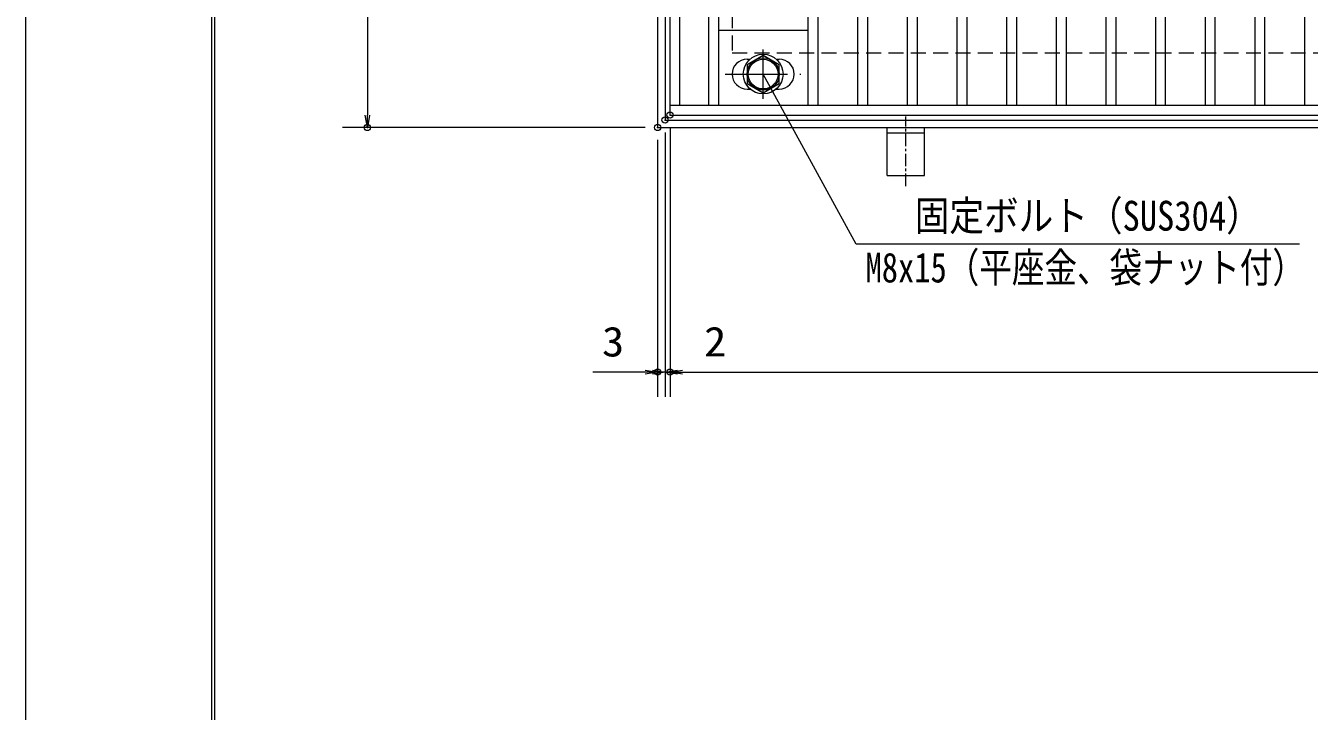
# Model space of a CAD drawing. Units: millimetres, scale not verified. Extents: x -1050 to 1050, y -742 to 742.
# Drawn here: x -1050 to -533, y -8 to 268 of the extents above; entities that cross this region are included whole.
import ezdxf
from ezdxf.enums import TextEntityAlignment as Align

# ---------------------------------------------------------------- set-up
doc = ezdxf.new("R2010")
doc.units = ezdxf.units.MM
doc.header["$LTSCALE"] = 5
doc.header["$PDMODE"] = 32
doc.header["$PDSIZE"] = 2.5
doc.linetypes.add('CHAIN1', pattern=[8, 5, -1, 1, -1])
doc.linetypes.add('DASHED1', pattern=[1.8, 1.2, -0.6])
for name, color, linetype, lineweight in [('0-0_7-図\u3000枠', 4, 'Continuous', 9), ('0-1_寸法注釈', 2, 'Continuous', 9), ('0-2_蓋', 5, 'Continuous', 9), ('0-3_0', 2, 'Continuous', 9), ('0-4_DEFPOINTS', 134, 'Continuous', 9), ('0-7_中心線', 6, 'CHAIN1', 9), ('0-8_締付部品', 7, 'Continuous', 9), ('0-9_枠', 7, 'Continuous', 9), ('0-A_溝開口', 4, 'DASHED1', 9), ('0-B_アンカー', 7, 'Continuous', 9)]:
    doc.layers.add(name, color=color, linetype=linetype, lineweight=lineweight)
doc.styles.add('ＭＳ ゴシック', font='')
doc.styles.get('ＭＳ ゴシック').set_extended_font_data('MS Gothic')

# ---------------------------------------------------------------- blocks, each defined once
blk = doc.blocks.new('_OPEN')
at = {"layer": '0-3_0'}
blk.add_line((0, 0), (-5, 0), dxfattribs=at)
blk.add_lwpolyline([(-5, 0.833), (0, 0), (-5, -0.833)], dxfattribs=at)
blk = doc.blocks.new('A$C5D7C781A')
at = {"layer": '0-B_アンカー', "color": 6, "linetype": 'CHAIN1'}
blk.add_line((37.5, 140.11), (37.5, 0), dxfattribs=at)
at = {"layer": '0-B_アンカー'}
for p, q in [((0, 118.78), (0, 22.26)), ((0, 118.78), (75, 118.78)), ((75, 118.78), (75, 22.26)), ((75, 33.76), (0, 33.76)), ((0, 22.26), (75, 22.26))]:
    blk.add_line(p, q, dxfattribs=at)

msp = doc.modelspace()

# ---------------------------------------------------------------- linework, layer by layer
at = {"layer": '0-0_7-図\u3000枠'}
for p, q in [((-975, -692.5), (-975, 692.5)), ((-973.75, -691.25), (-973.75, 691.25))]:
    msp.add_line(p, q, dxfattribs=at)
at = {"layer": '0-1_寸法注釈'}
for p, q in [((-912.363, 532.475), (-912.363, 232.475)), ((-800.45, 227.475), (-922.363, 227.475)), ((-795.45, 222.475), (-795.45, 118.953)), ((-792.45, 225.475), (-792.45, 118.953)), ((-792.45, 225.475), (-792.45, 118.953)), ((-790.45, 227.475), (-790.45, 118.953)), ((-790.45, 227.475), (-790.45, 118.953)), ((-800.45, 128.953), (-821.563, 128.953)), ((-797.45, 128.953), (-802.45, 128.953)), ((-792.45, 128.953), (-795.45, 128.953)), ((-792.45, 128.953), (-790.45, 128.953)), ((-787.45, 128.953), (-782.45, 128.953)), ((-785.45, 128.953), (199.55, 128.953)), ((-785.45, 128.953), (-764.337, 128.953))]:
    msp.add_line(p, q, dxfattribs=at)
msp.add_lwpolyline([(-536.9, 180.436), (-715.531, 180.436), (-752.95, 248.972)], dxfattribs=at)
at = {"layer": '0-2_蓋'}
for p, q in [((-790.45, 232.475), (-790.45, 532.475)), ((-786.45, 236.475), (-786.45, 528.475)), ((-774.95, 528.475), (-774.95, 236.475)), ((-770.95, 528.475), (-770.95, 236.475)), ((-734.95, 528.475), (-734.95, 236.475)), ((-730.95, 528.475), (-730.95, 236.475)), ((-714.95, 528.475), (-714.95, 236.475)), ((-710.95, 528.475), (-710.95, 236.475)), ((-694.95, 528.475), (-694.95, 236.475)), ((-690.95, 528.475), (-690.95, 236.475)), ((-674.95, 528.475), (-674.95, 236.475)), ((-670.95, 528.475), (-670.95, 236.475)), ((-654.95, 528.475), (-654.95, 236.475)), ((-650.95, 528.475), (-650.95, 236.475)), ((-634.95, 528.475), (-634.95, 236.475)), ((-630.95, 528.475), (-630.95, 236.475)), ((-614.95, 528.475), (-614.95, 236.475)), ((-610.95, 528.475), (-610.95, 236.475)), ((-594.95, 528.475), (-594.95, 236.475)), ((-590.95, 528.475), (-590.95, 236.475)), ((-574.95, 528.475), (-574.95, 236.475)), ((-570.95, 528.475), (-570.95, 236.475)), ((-554.95, 528.475), (-554.95, 236.475)), ((-550.95, 528.475), (-550.95, 236.475)), ((-534.95, 528.475), (-534.95, 236.475)), ((-734.95, 266.475), (-770.95, 266.475)), ((-759.45, 254.972), (-758.245, 254.972)), ((-747.655, 254.972), (-746.45, 254.972)), ((-759.45, 242.972), (-758.238, 242.972)), ((-747.662, 242.972), (-746.45, 242.972)), ((-790.45, 236.475), (204.55, 236.475)), ((-790.45, 232.475), (204.55, 232.475))]:
    msp.add_line(p, q, dxfattribs=at)
for centre, start, end in [((-759.45, 248.972), 90, 270), ((-746.45, 248.972), 270, 90)]:
    msp.add_arc(centre, 6, start, end, dxfattribs=at)
at = {"layer": '0-2_蓋', "color": 7}
msp.add_point((-790.45, 232.475), dxfattribs=at)
at = {"layer": '0-4_DEFPOINTS'}
msp.add_lwpolyline([(-1050, -742.5), (-1050, 742.5), (1050, 742.5), (1050, -742.5)], close=True, dxfattribs=at)
for p in [(-790.45, 232.475), (-912.363, 227.475), (-795.45, 227.475), (-795.45, 227.475), (-792.45, 230.475), (-795.45, 128.953), (-790.45, 128.953)]:
    msp.add_point(p, dxfattribs=at)
at = {"layer": '0-7_中心線'}
for p, q in [((-752.95, 239.079), (-752.95, 258.865)), ((-768.196, 248.972), (-737.704, 248.972))]:
    msp.add_line(p, q, dxfattribs=at)
at = {"layer": '0-8_締付部品'}
for p, q in [((-752.95, 256.478), (-759.45, 252.725)), ((-746.45, 252.725), (-752.95, 256.478)), ((-759.45, 252.725), (-759.45, 245.219)), ((-746.45, 245.219), (-746.45, 252.725)), ((-759.45, 245.219), (-752.95, 241.467)), ((-752.95, 241.467), (-746.45, 245.219))]:
    msp.add_line(p, q, dxfattribs=at)
for centre, radius in [((-752.95, 248.975), 8), ((-752.95, 248.972), 6.5), ((-752.95, 248.972), 5.993)]:
    msp.add_circle(centre, radius, dxfattribs=at)
at = {"layer": '0-9_枠'}
for p, q in [((-795.45, 537.475), (-795.45, 227.475)), ((-792.45, 534.475), (-792.45, 230.475)), ((-792.45, 230.475), (411.386, 230.475)), ((-795.45, 227.475), (409.55, 227.475))]:
    msp.add_line(p, q, dxfattribs=at)
at = {"layer": '0-A_溝開口'}
for p, q in [((-765.45, 507.475), (-765.45, 257.475)), ((-765.45, 257.475), (204.55, 257.475))]:
    msp.add_line(p, q, dxfattribs=at)

# ---------------------------------------------------------------- block references
at = {"layer": '0-1_寸法注釈'}
for p, rotation in [((-912.363, 227.475), 270), ((-792.45, 128.953), 180), ((-790.45, 128.953), 180), ((-790.45, 128.953), 180)]:
    msp.add_blockref('_OPEN', p, dxfattribs=dict(at, rotation=rotation))
for p in [(-795.45, 128.953), (-792.45, 128.953)]:
    msp.add_blockref('_OPEN', p, dxfattribs=at)
at = {"layer": '0-B_アンカー', "xscale": -0.2, "yscale": 0.2, "rotation": 180}
msp.add_blockref('A$C5D7C781A', (-702.95, 231.927), dxfattribs=at)

# ---------------------------------------------------------------- texts
at = {"layer": '0-1_寸法注釈', "color": 7, "style": 'ＭＳ ゴシック'}
for s, height, width, p in [('固定ボルト（SUS304）', 12.03, 0.85, (-691.88, 182.308)), ('M8x15（平座金、袋ナット付）', 12.02, 0.8, (-711.701, 161.457)), ('3', 12.02, 1.1, (-817.873, 131.64)), ('2', 12.02, 1.1, (-776.76, 131.64))]:
    msp.add_text(s, height=height, dxfattribs=dict(at, width=width)).set_placement(p, align=Align.BOTTOM_LEFT)

doc.saveas('drawing.dxf')
